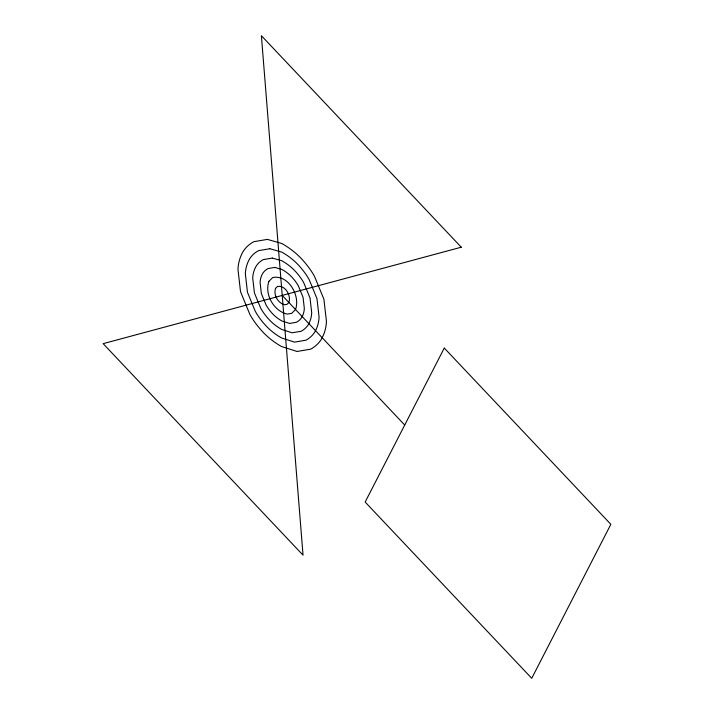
<?xml version="1.0" encoding="UTF-8"?>
<svg xmlns="http://www.w3.org/2000/svg" width="714" height="714" viewBox="0 0 714 714"><rect width="100%" height="100%" fill="white"/><g stroke="black" fill="none" stroke-linecap="round" stroke-linejoin="round"><path stroke-width="1.07" d="M282.208 295.426L404.722 425.053M268.883 281.334C264.358 294.498 273.685 310.885 287.162 314.115L291.696 313.339L295.534 309.528C300.54 295.855 288.51 274.399 272.73 277.523L268.883 281.334M275.55 288.385C273.284 294.962 277.951 303.155 284.681 304.771L286.948 304.387L288.875 302.477C291.374 295.641 285.359 284.913 277.469 286.475L275.55 288.385M444.278 348.066L365.157 502.049L531.734 678.3L610.854 524.317L444.278 348.066M461.271 247.205L103.146 343.657L303.039 555.162L261.386 35.7L461.271 247.205M267.366 239.386L253.765 241.707A56.674 37.11 24.6 0 0 242.233 253.131A88.759 58.111 24.6 0 0 237.976 269.455L240.52 291.651L249.891 314.463A88.759 58.111 24.6 0 0 263.225 332.385A56.674 37.11 24.6 0 0 281.521 346.513L297.051 351.475L310.652 349.155A56.674 37.11 24.6 0 0 322.192 337.731A88.759 58.111 24.6 0 0 326.45 321.407L323.906 299.211L314.526 276.398A88.759 58.111 24.6 0 0 301.201 258.477A60.172 39.404 24.6 0 0 281.762 243.474L267.366 239.386M269.838 248.731L258.504 250.659A47.231 30.925 24.6 0 0 248.9 260.182A73.97 48.427 24.6 0 0 245.348 273.783L247.463 292.285L255.282 311.295A73.97 48.427 24.6 0 0 266.384 326.227A47.231 30.925 24.6 0 0 281.637 337.999L294.579 342.131L305.913 340.203A47.231 30.925 24.6 0 0 315.526 330.68A73.97 48.427 24.6 0 0 319.078 317.078L316.954 298.577L309.144 279.567A73.97 48.427 24.6 0 0 298.033 264.635A50.15 32.835 24.6 0 0 281.843 252.131L269.838 248.731M272.32 258.066L263.252 259.61A37.78 24.74 24.6 0 0 255.558 267.232A59.173 38.743 24.6 0 0 252.72 278.112L254.416 292.91L260.664 308.118A59.173 38.743 24.6 0 0 269.553 320.068A37.78 24.74 24.6 0 0 281.753 329.484L292.106 332.795L301.174 331.251A37.78 24.74 24.6 0 0 308.859 323.629A59.173 38.743 24.6 0 0 311.706 312.75L310.01 297.952L303.753 282.744A59.173 38.743 24.6 0 0 294.873 270.793A40.118 26.266 24.6 0 0 281.914 260.788L272.32 258.066M274.792 267.411L267.991 268.571A28.337 18.555 24.6 0 0 262.225 274.283A44.384 29.06 24.6 0 0 260.092 282.441L261.36 293.543L266.054 304.949A44.384 29.06 24.6 0 0 272.712 313.91A28.337 18.555 24.6 0 0 281.869 320.97L289.634 323.451L296.435 322.291A28.337 18.555 24.6 0 0 302.201 316.579A44.384 29.06 24.6 0 0 304.325 308.421L303.057 297.319L298.372 285.912A44.384 29.06 24.6 0 0 291.705 276.952A30.086 19.697 24.6 0 0 281.985 269.455L274.792 267.411"/></g></svg>
